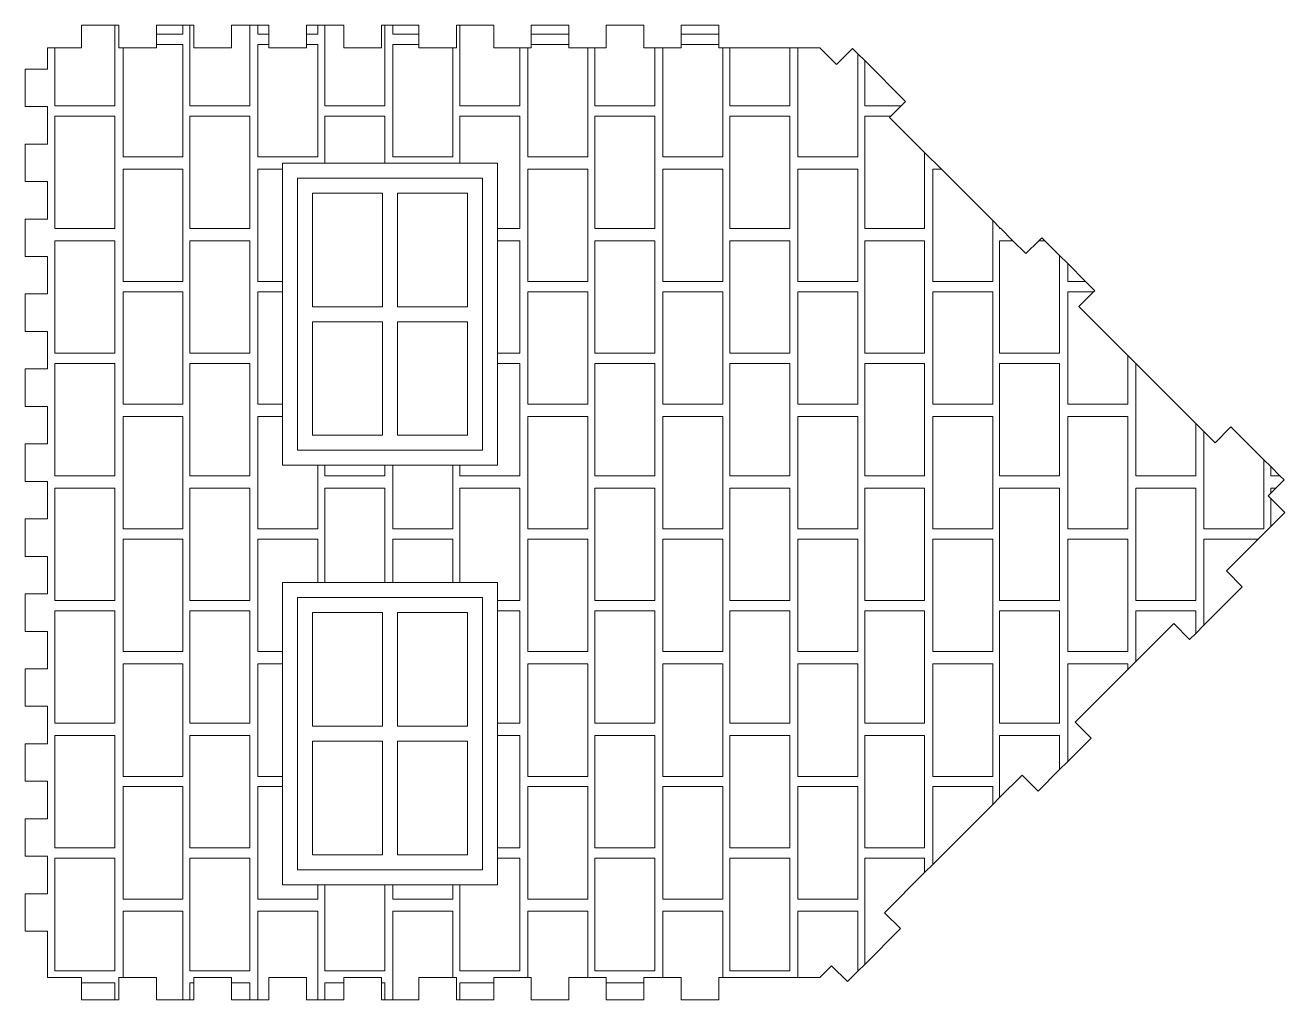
# Model space of a CAD drawing. Header units: millimetres. Extents: x -374 to 566, y -12 to 364.
# Drawn here: x -354.2 to -186.2, y 232.8 to 362.8 of the extents above; entities that cross this region are included whole.
import ezdxf

# ---------------------------------------------------------------- set-up
doc = ezdxf.new("R2010")
doc.units = ezdxf.units.MM

msp = doc.modelspace()

# ---------------------------------------------------------------- linework, layer by layer
at = {"color": 7, "linetype": 'Continuous', "lineweight": 15}
for p, q in [((-346.69, 359.82), (-346.69, 362.82)), ((-342.23, 362.82), (-346.69, 362.82)), ((-342.23, 352.08), (-342.23, 362.82)), ((-342.23, 362.82), (-341.69, 362.82)), ((-341.69, 359.82), (-341.69, 362.82)), ((-333.15, 362.82), (-336.69, 362.82)), ((-336.69, 361.63), (-336.69, 362.82)), ((-336.69, 361.63), (-333.15, 361.63)), ((-336.69, 361.63), (-336.69, 360.27)), ((-333.15, 361.63), (-333.15, 362.82)), ((-333.15, 362.82), (-332.23, 362.82)), ((-331.69, 362.82), (-332.23, 362.82)), ((-332.23, 362.82), (-332.23, 352.08)), ((-331.69, 362.82), (-331.69, 359.82)), ((-326.69, 359.82), (-326.69, 362.82)), ((-324.23, 362.82), (-326.69, 362.82)), ((-324.23, 352.08), (-324.23, 362.82)), ((-324.23, 362.82), (-323.15, 362.82)), ((-321.69, 362.82), (-323.15, 362.82)), ((-323.15, 362.82), (-323.15, 361.63)), ((-323.15, 361.63), (-321.69, 361.63)), ((-321.69, 362.82), (-321.69, 361.63)), ((-321.69, 360.27), (-321.69, 361.63)), ((-315.15, 362.82), (-316.69, 362.82)), ((-316.69, 361.63), (-316.69, 362.82)), ((-316.69, 361.63), (-315.15, 361.63)), ((-316.69, 361.63), (-316.69, 360.27)), ((-315.15, 361.63), (-315.15, 362.82)), ((-315.15, 362.82), (-314.23, 362.82)), ((-311.69, 362.82), (-314.23, 362.82)), ((-314.23, 362.82), (-314.23, 352.08)), ((-311.69, 362.82), (-311.69, 359.82)), ((-306.69, 359.82), (-306.69, 362.82)), ((-306.23, 362.82), (-306.69, 362.82)), ((-306.23, 352.08), (-306.23, 362.82)), ((-306.23, 362.82), (-305.15, 362.82)), ((-301.69, 362.82), (-305.15, 362.82)), ((-305.15, 362.82), (-305.15, 361.63)), ((-305.15, 361.63), (-301.69, 361.63)), ((-301.69, 362.82), (-301.69, 361.63)), ((-301.69, 360.27), (-301.69, 361.63)), ((-296.69, 362.82), (-296.69, 359.82)), ((-296.69, 362.82), (-296.23, 362.82)), ((-296.23, 362.82), (-296.23, 352.08)), ((-291.69, 362.82), (-296.23, 362.82)), ((-291.69, 362.82), (-291.69, 359.82)), ((-281.69, 362.82), (-286.69, 362.82)), ((-286.69, 361.63), (-286.69, 362.82)), ((-286.69, 361.63), (-281.69, 361.63)), ((-286.69, 361.63), (-286.69, 360.27)), ((-281.69, 362.82), (-281.69, 361.63)), ((-281.69, 360.27), (-281.69, 361.63)), ((-276.69, 359.82), (-276.69, 362.82)), ((-271.69, 362.82), (-276.69, 362.82)), ((-271.69, 362.82), (-271.69, 359.82)), ((-261.69, 362.82), (-266.69, 362.82)), ((-266.69, 361.63), (-266.69, 362.82)), ((-266.69, 361.63), (-261.69, 361.63)), ((-266.69, 361.63), (-266.69, 360.27)), ((-261.69, 362.82), (-261.69, 361.63)), ((-261.69, 360.27), (-261.69, 361.63)), ((-351.2, 356.97), (-351.2, 359.82)), ((-350.23, 359.82), (-351.2, 359.82)), ((-350.23, 359.82), (-350.23, 352.08)), ((-350.23, 359.82), (-346.69, 359.82)), ((-341.15, 359.82), (-341.69, 359.82)), ((-341.15, 359.82), (-341.15, 345.27)), ((-341.15, 359.82), (-336.69, 359.82)), ((-336.69, 359.82), (-336.69, 360.27)), ((-333.15, 360.27), (-336.69, 360.27)), ((-333.15, 345.27), (-333.15, 360.27)), ((-331.69, 359.82), (-326.69, 359.82)), ((-323.15, 360.27), (-323.15, 345.27)), ((-321.69, 360.27), (-323.15, 360.27)), ((-321.69, 360.27), (-321.69, 359.82)), ((-321.69, 359.82), (-316.69, 359.82)), ((-316.69, 359.82), (-316.69, 360.27)), ((-315.15, 360.27), (-316.69, 360.27)), ((-315.15, 345.27), (-315.15, 360.27)), ((-311.69, 359.82), (-306.69, 359.82)), ((-301.69, 360.27), (-305.15, 360.27)), ((-305.15, 360.27), (-305.15, 345.27)), ((-301.69, 360.27), (-301.69, 359.82)), ((-301.69, 359.82), (-297.15, 359.82)), ((-297.15, 345.27), (-297.15, 359.82)), ((-296.69, 359.82), (-297.15, 359.82)), ((-291.69, 359.82), (-288.23, 359.82)), ((-288.23, 352.08), (-288.23, 359.82)), ((-287.15, 359.82), (-288.23, 359.82)), ((-287.15, 359.82), (-287.15, 345.27)), ((-287.15, 359.82), (-286.69, 359.82)), ((-286.69, 359.82), (-286.69, 360.27)), ((-281.69, 360.27), (-286.69, 360.27)), ((-281.69, 360.27), (-281.69, 359.82)), ((-281.69, 359.82), (-279.15, 359.82)), ((-279.15, 345.27), (-279.15, 359.82)), ((-278.23, 359.82), (-279.15, 359.82)), ((-278.23, 359.82), (-278.23, 352.08)), ((-278.23, 359.82), (-276.69, 359.82)), ((-271.69, 359.82), (-270.23, 359.82)), ((-270.23, 352.08), (-270.23, 359.82)), ((-269.15, 359.82), (-270.23, 359.82)), ((-269.15, 359.82), (-269.15, 345.27)), ((-269.15, 359.82), (-266.69, 359.82)), ((-266.69, 359.82), (-266.69, 360.27)), ((-261.69, 360.27), (-266.69, 360.27)), ((-261.69, 360.27), (-261.69, 359.82)), ((-261.69, 359.82), (-261.15, 359.82)), ((-261.15, 345.27), (-261.15, 359.82)), ((-260.23, 359.82), (-261.15, 359.82)), ((-260.23, 359.82), (-260.23, 352.08)), ((-260.23, 359.82), (-252.23, 359.82)), ((-252.23, 352.08), (-252.23, 359.82)), ((-251.15, 359.82), (-252.23, 359.82)), ((-251.15, 359.82), (-248.2, 359.82)), ((-251.15, 359.82), (-251.15, 345.27)), ((-245.97, 357.6), (-248.2, 359.82)), ((-245.97, 357.6), (-243.85, 359.72)), ((-243.85, 359.72), (-243.15, 359.02)), ((-243.15, 345.27), (-243.15, 359.02)), ((-243.15, 359.02), (-242.23, 358.1)), ((-242.23, 358.1), (-242.23, 352.08)), ((-242.23, 358.1), (-236.78, 352.65)), ((-354.2, 356.97), (-354.2, 351.97)), ((-354.2, 356.97), (-351.2, 356.97)), ((-351.2, 351.97), (-354.2, 351.97)), ((-351.2, 346.97), (-351.2, 351.97)), ((-350.23, 352.08), (-342.23, 352.08)), ((-332.23, 352.08), (-324.23, 352.08)), ((-314.23, 352.08), (-306.23, 352.08)), ((-296.23, 352.08), (-288.23, 352.08)), ((-278.23, 352.08), (-270.23, 352.08)), ((-260.23, 352.08), (-252.23, 352.08)), ((-242.23, 352.08), (-237.35, 352.08)), ((-237.35, 352.08), (-238.72, 350.71)), ((-237.35, 352.08), (-236.78, 352.65)), ((-342.23, 350.71), (-350.23, 350.71)), ((-350.23, 350.71), (-350.23, 335.71)), ((-342.23, 335.71), (-342.23, 350.71)), ((-332.23, 350.71), (-332.23, 335.71)), ((-324.23, 350.71), (-332.23, 350.71)), ((-324.23, 335.71), (-324.23, 350.71)), ((-314.23, 344.43), (-314.23, 350.71)), ((-314.23, 350.71), (-306.23, 350.71)), ((-306.23, 344.43), (-306.23, 350.71)), ((-296.23, 344.43), (-296.23, 350.71)), ((-296.23, 350.71), (-288.23, 350.71)), ((-288.23, 335.71), (-288.23, 350.71)), ((-278.23, 350.71), (-278.23, 335.71)), ((-270.23, 350.71), (-278.23, 350.71)), ((-270.23, 335.71), (-270.23, 350.71)), ((-260.23, 350.71), (-260.23, 335.71)), ((-252.23, 350.71), (-260.23, 350.71)), ((-252.23, 335.71), (-252.23, 350.71)), ((-238.72, 350.71), (-242.23, 350.71)), ((-242.23, 350.71), (-242.23, 335.71)), ((-238.9, 350.53), (-238.72, 350.71)), ((-234.23, 345.86), (-238.9, 350.53)), ((-354.2, 346.97), (-354.2, 341.97)), ((-354.2, 346.97), (-351.2, 346.97)), ((-341.15, 345.27), (-333.15, 345.27)), ((-323.15, 345.27), (-315.15, 345.27)), ((-314.23, 344.43), (-319.87, 344.43)), ((-319.87, 344.43), (-319.87, 343.63)), ((-306.23, 344.43), (-314.23, 344.43)), ((-296.23, 344.43), (-306.23, 344.43)), ((-305.15, 345.27), (-297.15, 345.27)), ((-291.2, 344.43), (-296.23, 344.43)), ((-291.2, 335.71), (-291.2, 344.43)), ((-287.15, 345.27), (-279.15, 345.27)), ((-269.15, 345.27), (-261.15, 345.27)), ((-251.15, 345.27), (-243.15, 345.27)), ((-234.23, 335.71), (-234.23, 345.86)), ((-234.23, 345.86), (-232, 343.63)), ((-341.15, 343.63), (-341.15, 328.63)), ((-333.15, 343.63), (-341.15, 343.63)), ((-333.15, 328.63), (-333.15, 343.63)), ((-323.15, 343.63), (-319.87, 343.63)), ((-323.15, 328.63), (-323.15, 343.63)), ((-319.87, 343.63), (-319.87, 328.63)), ((-287.15, 343.63), (-287.15, 328.63)), ((-279.15, 343.63), (-287.15, 343.63)), ((-279.15, 328.63), (-279.15, 343.63)), ((-261.15, 343.63), (-269.15, 343.63)), ((-269.15, 343.63), (-269.15, 328.63)), ((-261.15, 328.63), (-261.15, 343.63)), ((-243.15, 343.63), (-251.15, 343.63)), ((-251.15, 343.63), (-251.15, 328.63)), ((-243.15, 328.63), (-243.15, 343.63)), ((-233.15, 343.63), (-233.15, 328.63)), ((-232, 343.63), (-233.15, 343.63)), ((-225.15, 336.78), (-232, 343.63)), ((-351.2, 341.97), (-354.2, 341.97)), ((-351.2, 336.97), (-351.2, 341.97)), ((-293.2, 342.43), (-317.87, 342.43)), ((-317.87, 342.43), (-317.87, 306.12)), ((-293.2, 306.12), (-293.2, 342.43)), ((-306.54, 340.43), (-315.87, 340.43)), ((-315.87, 325.27), (-315.87, 340.43)), ((-306.54, 325.27), (-306.54, 340.43)), ((-295.2, 340.43), (-304.54, 340.43)), ((-304.54, 340.43), (-304.54, 325.27)), ((-295.2, 325.27), (-295.2, 340.43)), ((-354.2, 336.97), (-354.2, 331.97)), ((-354.2, 336.97), (-351.2, 336.97)), ((-225.15, 328.63), (-225.15, 336.78)), ((-225.15, 336.78), (-224.23, 335.86)), ((-350.23, 335.71), (-342.23, 335.71)), ((-332.23, 335.71), (-324.23, 335.71)), ((-291.2, 335.71), (-288.23, 335.71)), ((-291.2, 334.08), (-291.2, 335.71)), ((-278.23, 335.71), (-270.23, 335.71)), ((-260.23, 335.71), (-252.23, 335.71)), ((-242.23, 335.71), (-234.23, 335.71)), ((-224.23, 335.86), (-224.23, 335.71)), ((-224.08, 335.71), (-224.23, 335.86)), ((-224.23, 335.71), (-224.08, 335.71)), ((-224.08, 335.71), (-222.45, 334.08)), ((-219.02, 334.08), (-218.61, 334.48)), ((-218.61, 334.48), (-218.21, 334.08)), ((-350.23, 334.08), (-350.23, 319.08)), ((-342.23, 334.08), (-350.23, 334.08)), ((-342.23, 319.08), (-342.23, 334.08)), ((-324.23, 334.08), (-332.23, 334.08)), ((-332.23, 334.08), (-332.23, 319.08)), ((-324.23, 319.08), (-324.23, 334.08)), ((-291.2, 334.08), (-288.23, 334.08)), ((-291.2, 319.08), (-291.2, 334.08)), ((-288.23, 319.08), (-288.23, 334.08)), ((-270.23, 334.08), (-278.23, 334.08)), ((-278.23, 334.08), (-278.23, 319.08)), ((-270.23, 319.08), (-270.23, 334.08)), ((-252.23, 334.08), (-260.23, 334.08)), ((-260.23, 334.08), (-260.23, 319.08)), ((-252.23, 319.08), (-252.23, 334.08)), ((-234.23, 334.08), (-242.23, 334.08)), ((-242.23, 334.08), (-242.23, 319.08)), ((-234.23, 319.08), (-234.23, 334.08)), ((-224.23, 334.08), (-224.23, 319.08)), ((-222.45, 334.08), (-224.23, 334.08)), ((-220.73, 332.36), (-222.45, 334.08)), ((-220.73, 332.36), (-219.02, 334.08)), ((-218.21, 334.08), (-219.02, 334.08)), ((-218.21, 334.08), (-216.23, 332.1)), ((-351.2, 331.97), (-354.2, 331.97)), ((-351.2, 326.97), (-351.2, 331.97)), ((-216.23, 319.08), (-216.23, 332.1)), ((-216.23, 332.1), (-215.15, 331.02)), ((-215.15, 331.02), (-215.15, 328.63)), ((-215.15, 331.02), (-212.76, 328.63)), ((-341.15, 328.63), (-333.15, 328.63)), ((-323.15, 328.63), (-319.87, 328.63)), ((-319.87, 328.63), (-319.87, 327.27)), ((-287.15, 328.63), (-279.15, 328.63)), ((-269.15, 328.63), (-261.15, 328.63)), ((-251.15, 328.63), (-243.15, 328.63)), ((-233.15, 328.63), (-225.15, 328.63)), ((-215.15, 328.63), (-212.76, 328.63)), ((-212.76, 328.63), (-211.54, 327.41)), ((-354.2, 326.97), (-354.2, 321.97)), ((-354.2, 326.97), (-351.2, 326.97)), ((-333.15, 327.27), (-341.15, 327.27)), ((-341.15, 327.27), (-341.15, 312.27)), ((-333.15, 312.27), (-333.15, 327.27)), ((-323.15, 312.27), (-323.15, 327.27)), ((-323.15, 327.27), (-319.87, 327.27)), ((-319.87, 327.27), (-319.87, 312.27)), ((-287.15, 327.27), (-287.15, 312.27)), ((-279.15, 327.27), (-287.15, 327.27)), ((-279.15, 312.27), (-279.15, 327.27)), ((-269.15, 327.27), (-269.15, 312.27)), ((-261.15, 327.27), (-269.15, 327.27)), ((-261.15, 312.27), (-261.15, 327.27)), ((-251.15, 327.27), (-251.15, 312.27)), ((-243.15, 327.27), (-251.15, 327.27)), ((-243.15, 312.27), (-243.15, 327.27)), ((-225.15, 327.27), (-233.15, 327.27)), ((-233.15, 327.27), (-233.15, 312.27)), ((-225.15, 312.27), (-225.15, 327.27)), ((-211.69, 327.27), (-215.15, 327.27)), ((-215.15, 327.27), (-215.15, 312.27)), ((-213.66, 325.29), (-211.69, 327.27)), ((-211.54, 327.41), (-211.69, 327.27)), ((-306.54, 325.27), (-315.87, 325.27)), ((-304.54, 325.27), (-295.2, 325.27)), ((-207.15, 318.78), (-213.66, 325.29)), ((-315.87, 323.27), (-315.87, 308.12)), ((-306.54, 323.27), (-315.87, 323.27)), ((-306.54, 308.12), (-306.54, 323.27)), ((-295.2, 323.27), (-304.54, 323.27)), ((-304.54, 323.27), (-304.54, 308.12)), ((-295.2, 308.12), (-295.2, 323.27)), ((-351.2, 321.97), (-354.2, 321.97)), ((-351.2, 316.97), (-351.2, 321.97)), ((-350.23, 319.08), (-342.23, 319.08)), ((-342.23, 317.71), (-350.23, 317.71)), ((-350.23, 317.71), (-350.23, 302.71)), ((-342.23, 302.71), (-342.23, 317.71)), ((-332.23, 319.08), (-324.23, 319.08)), ((-332.23, 317.71), (-332.23, 302.71)), ((-324.23, 317.71), (-332.23, 317.71)), ((-324.23, 302.71), (-324.23, 317.71)), ((-291.2, 319.08), (-288.23, 319.08)), ((-291.2, 317.71), (-291.2, 319.08)), ((-291.2, 317.71), (-288.23, 317.71)), ((-291.2, 304.12), (-291.2, 317.71)), ((-288.23, 302.71), (-288.23, 317.71)), ((-278.23, 319.08), (-270.23, 319.08)), ((-278.23, 317.71), (-278.23, 302.71)), ((-270.23, 317.71), (-278.23, 317.71)), ((-270.23, 302.71), (-270.23, 317.71)), ((-260.23, 319.08), (-252.23, 319.08)), ((-252.23, 317.71), (-260.23, 317.71)), ((-260.23, 317.71), (-260.23, 302.71)), ((-252.23, 302.71), (-252.23, 317.71)), ((-242.23, 319.08), (-234.23, 319.08)), ((-242.23, 317.71), (-242.23, 302.71)), ((-234.23, 317.71), (-242.23, 317.71)), ((-234.23, 302.71), (-234.23, 317.71)), ((-224.23, 319.08), (-216.23, 319.08)), ((-216.23, 317.71), (-224.23, 317.71)), ((-224.23, 317.71), (-224.23, 302.71)), ((-216.23, 302.71), (-216.23, 317.71)), ((-207.15, 312.27), (-207.15, 318.78)), ((-207.15, 318.78), (-206.08, 317.7)), ((-206.08, 317.7), (-206.08, 302.71)), ((-198.08, 309.7), (-206.08, 317.7)), ((-354.2, 316.97), (-354.2, 311.97)), ((-354.2, 316.97), (-351.2, 316.97)), ((-351.2, 311.97), (-354.2, 311.97)), ((-351.2, 306.97), (-351.2, 311.97)), ((-341.15, 312.27), (-333.15, 312.27)), ((-323.15, 312.27), (-319.87, 312.27)), ((-319.87, 312.27), (-319.87, 310.63)), ((-287.15, 312.27), (-279.15, 312.27)), ((-269.15, 312.27), (-261.15, 312.27)), ((-251.15, 312.27), (-243.15, 312.27)), ((-233.15, 312.27), (-225.15, 312.27)), ((-215.15, 312.27), (-207.15, 312.27)), ((-333.15, 310.63), (-341.15, 310.63)), ((-341.15, 310.63), (-341.15, 295.63)), ((-333.15, 295.63), (-333.15, 310.63)), ((-323.15, 295.63), (-323.15, 310.63)), ((-323.15, 310.63), (-319.87, 310.63)), ((-319.87, 310.63), (-319.87, 304.12)), ((-287.15, 310.63), (-287.15, 295.63)), ((-279.15, 310.63), (-287.15, 310.63)), ((-279.15, 295.63), (-279.15, 310.63)), ((-261.15, 310.63), (-269.15, 310.63)), ((-269.15, 310.63), (-269.15, 295.63)), ((-261.15, 295.63), (-261.15, 310.63)), ((-243.15, 310.63), (-251.15, 310.63)), ((-251.15, 310.63), (-251.15, 295.63)), ((-243.15, 295.63), (-243.15, 310.63)), ((-225.15, 310.63), (-233.15, 310.63)), ((-233.15, 310.63), (-233.15, 295.63)), ((-225.15, 295.63), (-225.15, 310.63)), ((-207.15, 310.63), (-215.15, 310.63)), ((-215.15, 310.63), (-215.15, 295.63)), ((-207.15, 295.63), (-207.15, 310.63)), ((-198.08, 302.71), (-198.08, 309.7)), ((-198.08, 309.7), (-197, 308.63)), ((-195.5, 307.13), (-193.38, 309.25)), ((-193.38, 309.25), (-189, 304.87)), ((-315.87, 308.12), (-306.54, 308.12)), ((-304.54, 308.12), (-295.2, 308.12)), ((-195.5, 307.13), (-197, 308.63)), ((-197, 308.63), (-197, 295.63)), ((-354.2, 306.97), (-354.2, 301.97)), ((-354.2, 306.97), (-351.2, 306.97)), ((-317.87, 306.12), (-293.2, 306.12)), ((-319.87, 304.12), (-315.15, 304.12)), ((-315.15, 295.63), (-315.15, 304.12)), ((-315.15, 304.12), (-314.23, 304.12)), ((-314.23, 304.12), (-306.23, 304.12)), ((-314.23, 302.71), (-314.23, 304.12)), ((-306.23, 302.71), (-306.23, 304.12)), ((-306.23, 304.12), (-305.15, 304.12)), ((-305.15, 304.12), (-297.15, 304.12)), ((-305.15, 295.63), (-305.15, 304.12)), ((-297.15, 295.63), (-297.15, 304.12)), ((-297.15, 304.12), (-296.23, 304.12)), ((-296.23, 304.12), (-291.2, 304.12)), ((-296.23, 302.71), (-296.23, 304.12)), ((-189, 295.63), (-189, 304.87)), ((-189, 304.87), (-188.08, 303.95)), ((-350.23, 302.71), (-342.23, 302.71)), ((-332.23, 302.71), (-324.23, 302.71)), ((-314.23, 302.71), (-306.23, 302.71)), ((-296.23, 302.71), (-288.23, 302.71)), ((-278.23, 302.71), (-270.23, 302.71)), ((-260.23, 302.71), (-252.23, 302.71)), ((-242.23, 302.71), (-234.23, 302.71)), ((-224.23, 302.71), (-216.23, 302.71)), ((-206.08, 302.71), (-198.08, 302.71)), ((-188.08, 303.95), (-188.08, 302.71)), ((-188.08, 303.95), (-186.84, 302.71)), ((-188.08, 302.71), (-186.84, 302.71)), ((-186.84, 302.71), (-186.3, 302.18)), ((-351.2, 301.97), (-354.2, 301.97)), ((-351.2, 296.97), (-351.2, 301.97)), ((-350.23, 301.08), (-350.23, 286.08)), ((-342.23, 301.08), (-350.23, 301.08)), ((-342.23, 286.08), (-342.23, 301.08)), ((-324.23, 301.08), (-332.23, 301.08)), ((-332.23, 301.08), (-332.23, 286.08)), ((-324.23, 286.08), (-324.23, 301.08)), ((-314.23, 301.08), (-306.23, 301.08)), ((-314.23, 288.49), (-314.23, 301.08)), ((-306.23, 288.49), (-306.23, 301.08)), ((-296.23, 288.49), (-296.23, 301.08)), ((-296.23, 301.08), (-288.23, 301.08)), ((-288.23, 286.08), (-288.23, 301.08)), ((-270.23, 301.08), (-278.23, 301.08)), ((-278.23, 301.08), (-278.23, 286.08)), ((-270.23, 286.08), (-270.23, 301.08)), ((-252.23, 301.08), (-260.23, 301.08)), ((-260.23, 301.08), (-260.23, 286.08)), ((-252.23, 286.08), (-252.23, 301.08)), ((-234.23, 301.08), (-242.23, 301.08)), ((-242.23, 301.08), (-242.23, 286.08)), ((-234.23, 286.08), (-234.23, 301.08)), ((-216.23, 301.08), (-224.23, 301.08)), ((-224.23, 301.08), (-224.23, 286.08)), ((-216.23, 286.08), (-216.23, 301.08)), ((-206.08, 301.08), (-206.08, 286.08)), ((-198.08, 301.08), (-206.08, 301.08)), ((-198.08, 286.08), (-198.08, 301.08)), ((-187.4, 301.08), (-188.08, 301.08)), ((-188.08, 301.08), (-188.08, 300.41)), ((-188.08, 300.41), (-187.4, 301.08)), ((-186.3, 302.18), (-187.4, 301.08)), ((-188.08, 300.41), (-188.43, 300.05)), ((-188.43, 300.05), (-188.08, 299.7)), ((-188.08, 299.7), (-188.08, 295.94)), ((-186.2, 297.82), (-188.08, 299.7)), ((-188.08, 295.94), (-186.2, 297.82)), ((-354.2, 296.97), (-354.2, 291.97)), ((-354.2, 296.97), (-351.2, 296.97)), ((-188.08, 295.94), (-189.75, 294.27)), ((-341.15, 295.63), (-333.15, 295.63)), ((-333.15, 294.27), (-341.15, 294.27)), ((-341.15, 294.27), (-341.15, 279.27)), ((-333.15, 279.27), (-333.15, 294.27)), ((-323.15, 295.63), (-315.15, 295.63)), ((-323.15, 279.27), (-323.15, 294.27)), ((-323.15, 294.27), (-315.15, 294.27)), ((-315.15, 288.49), (-315.15, 294.27)), ((-305.15, 295.63), (-297.15, 295.63)), ((-305.15, 294.27), (-297.15, 294.27)), ((-305.15, 288.49), (-305.15, 294.27)), ((-297.15, 288.49), (-297.15, 294.27)), ((-287.15, 295.63), (-279.15, 295.63)), ((-279.15, 294.27), (-287.15, 294.27)), ((-287.15, 294.27), (-287.15, 279.27)), ((-279.15, 279.27), (-279.15, 294.27)), ((-269.15, 295.63), (-261.15, 295.63)), ((-261.15, 294.27), (-269.15, 294.27)), ((-269.15, 294.27), (-269.15, 279.27)), ((-261.15, 279.27), (-261.15, 294.27)), ((-251.15, 295.63), (-243.15, 295.63)), ((-251.15, 294.27), (-251.15, 279.27)), ((-243.15, 294.27), (-251.15, 294.27)), ((-243.15, 279.27), (-243.15, 294.27)), ((-233.15, 295.63), (-225.15, 295.63)), ((-233.15, 294.27), (-233.15, 279.27)), ((-225.15, 294.27), (-233.15, 294.27)), ((-225.15, 279.27), (-225.15, 294.27)), ((-215.15, 295.63), (-207.15, 295.63)), ((-215.15, 294.27), (-215.15, 279.27)), ((-207.15, 294.27), (-215.15, 294.27)), ((-207.15, 279.27), (-207.15, 294.27)), ((-197, 295.63), (-189, 295.63)), ((-197, 294.27), (-197, 282.78)), ((-189.75, 294.27), (-197, 294.27)), ((-193.99, 290.03), (-189.75, 294.27)), ((-351.2, 291.97), (-354.2, 291.97)), ((-351.2, 286.97), (-351.2, 291.97)), ((-193.99, 290.03), (-191.87, 287.91)), ((-315.15, 288.49), (-319.87, 288.49)), ((-319.87, 288.49), (-319.87, 279.27)), ((-314.23, 288.49), (-315.15, 288.49)), ((-306.23, 288.49), (-314.23, 288.49)), ((-305.15, 288.49), (-306.23, 288.49)), ((-297.15, 288.49), (-305.15, 288.49)), ((-296.23, 288.49), (-297.15, 288.49)), ((-291.2, 288.49), (-296.23, 288.49)), ((-291.2, 286.08), (-291.2, 288.49)), ((-191.87, 287.91), (-197, 282.78)), ((-354.2, 286.97), (-354.2, 281.97)), ((-354.2, 286.97), (-351.2, 286.97)), ((-350.23, 286.08), (-342.23, 286.08)), ((-332.23, 286.08), (-324.23, 286.08)), ((-293.2, 286.49), (-317.87, 286.49)), ((-317.87, 286.49), (-317.87, 250.18)), ((-293.2, 250.18), (-293.2, 286.49)), ((-291.2, 286.08), (-288.23, 286.08)), ((-291.2, 284.71), (-291.2, 286.08)), ((-278.23, 286.08), (-270.23, 286.08)), ((-260.23, 286.08), (-252.23, 286.08)), ((-242.23, 286.08), (-234.23, 286.08)), ((-224.23, 286.08), (-216.23, 286.08)), ((-206.08, 286.08), (-198.08, 286.08)), ((-342.23, 284.71), (-350.23, 284.71)), ((-350.23, 284.71), (-350.23, 269.71)), ((-342.23, 269.71), (-342.23, 284.71)), ((-332.23, 284.71), (-332.23, 269.71)), ((-324.23, 284.71), (-332.23, 284.71)), ((-324.23, 269.71), (-324.23, 284.71)), ((-306.54, 284.49), (-315.87, 284.49)), ((-315.87, 269.34), (-315.87, 284.49)), ((-306.54, 269.34), (-306.54, 284.49)), ((-295.2, 284.49), (-304.54, 284.49)), ((-304.54, 284.49), (-304.54, 269.34)), ((-295.2, 269.34), (-295.2, 284.49)), ((-291.2, 284.71), (-288.23, 284.71)), ((-291.2, 269.71), (-291.2, 284.71)), ((-288.23, 269.71), (-288.23, 284.71)), ((-278.23, 284.71), (-278.23, 269.71)), ((-270.23, 284.71), (-278.23, 284.71)), ((-270.23, 269.71), (-270.23, 284.71)), ((-260.23, 284.71), (-260.23, 269.71)), ((-252.23, 284.71), (-260.23, 284.71)), ((-252.23, 269.71), (-252.23, 284.71)), ((-242.23, 284.71), (-242.23, 269.71)), ((-234.23, 284.71), (-242.23, 284.71)), ((-234.23, 269.71), (-234.23, 284.71)), ((-224.23, 284.71), (-224.23, 269.71)), ((-216.23, 284.71), (-224.23, 284.71)), ((-216.23, 269.71), (-216.23, 284.71)), ((-206.08, 284.71), (-206.08, 277.94)), ((-198.08, 284.71), (-206.08, 284.71)), ((-198.08, 281.7), (-198.08, 284.71)), ((-206.08, 277.94), (-201.01, 283.01)), ((-201.01, 283.01), (-198.89, 280.89)), ((-197, 282.78), (-198.08, 281.7)), ((-351.2, 281.97), (-354.2, 281.97)), ((-351.2, 276.97), (-351.2, 281.97)), ((-198.08, 281.7), (-198.89, 280.89)), ((-341.15, 279.27), (-333.15, 279.27)), ((-323.15, 279.27), (-319.87, 279.27)), ((-319.87, 279.27), (-319.87, 277.63)), ((-287.15, 279.27), (-279.15, 279.27)), ((-269.15, 279.27), (-261.15, 279.27)), ((-251.15, 279.27), (-243.15, 279.27)), ((-233.15, 279.27), (-225.15, 279.27)), ((-215.15, 279.27), (-207.15, 279.27)), ((-333.15, 277.63), (-341.15, 277.63)), ((-341.15, 277.63), (-341.15, 262.63)), ((-333.15, 262.63), (-333.15, 277.63)), ((-323.15, 262.63), (-323.15, 277.63)), ((-323.15, 277.63), (-319.87, 277.63)), ((-319.87, 277.63), (-319.87, 262.63)), ((-287.15, 277.63), (-287.15, 262.63)), ((-279.15, 277.63), (-287.15, 277.63)), ((-279.15, 262.63), (-279.15, 277.63)), ((-261.15, 277.63), (-269.15, 277.63)), ((-269.15, 277.63), (-269.15, 262.63)), ((-261.15, 262.63), (-261.15, 277.63)), ((-243.15, 277.63), (-251.15, 277.63)), ((-251.15, 277.63), (-251.15, 262.63)), ((-243.15, 262.63), (-243.15, 277.63)), ((-225.15, 277.63), (-233.15, 277.63)), ((-233.15, 277.63), (-233.15, 262.63)), ((-225.15, 262.63), (-225.15, 277.63)), ((-215.15, 277.63), (-215.15, 264.63)), ((-207.15, 277.63), (-215.15, 277.63)), ((-206.08, 277.94), (-207.15, 276.87)), ((-207.15, 276.87), (-207.15, 277.63)), ((-354.2, 276.97), (-354.2, 271.97)), ((-354.2, 276.97), (-351.2, 276.97)), ((-214.16, 269.86), (-207.15, 276.87)), ((-351.2, 271.97), (-354.2, 271.97)), ((-351.2, 266.97), (-351.2, 271.97)), ((-350.23, 269.71), (-342.23, 269.71)), ((-332.23, 269.71), (-324.23, 269.71)), ((-306.54, 269.34), (-315.87, 269.34)), ((-304.54, 269.34), (-295.2, 269.34)), ((-291.2, 269.71), (-288.23, 269.71)), ((-291.2, 268.08), (-291.2, 269.71)), ((-278.23, 269.71), (-270.23, 269.71)), ((-260.23, 269.71), (-252.23, 269.71)), ((-242.23, 269.71), (-234.23, 269.71)), ((-224.23, 269.71), (-216.23, 269.71)), ((-214.16, 269.86), (-212.04, 267.74)), ((-342.23, 268.08), (-350.23, 268.08)), ((-350.23, 268.08), (-350.23, 253.08)), ((-342.23, 253.08), (-342.23, 268.08)), ((-324.23, 268.08), (-332.23, 268.08)), ((-332.23, 268.08), (-332.23, 253.08)), ((-324.23, 253.08), (-324.23, 268.08)), ((-306.54, 267.34), (-315.87, 267.34)), ((-315.87, 267.34), (-315.87, 252.18)), ((-306.54, 252.18), (-306.54, 267.34)), ((-295.2, 267.34), (-304.54, 267.34)), ((-304.54, 267.34), (-304.54, 252.18)), ((-295.2, 252.18), (-295.2, 267.34)), ((-291.2, 268.08), (-288.23, 268.08)), ((-291.2, 253.08), (-291.2, 268.08)), ((-288.23, 253.08), (-288.23, 268.08)), ((-270.23, 268.08), (-278.23, 268.08)), ((-278.23, 268.08), (-278.23, 253.08)), ((-270.23, 253.08), (-270.23, 268.08)), ((-252.23, 268.08), (-260.23, 268.08)), ((-260.23, 268.08), (-260.23, 253.08)), ((-252.23, 253.08), (-252.23, 268.08)), ((-234.23, 268.08), (-242.23, 268.08)), ((-242.23, 268.08), (-242.23, 253.08)), ((-234.23, 253.08), (-234.23, 268.08)), ((-224.23, 268.08), (-224.23, 259.79)), ((-216.23, 268.08), (-224.23, 268.08)), ((-216.23, 263.55), (-216.23, 268.08)), ((-212.04, 267.74), (-215.15, 264.63)), ((-354.2, 266.97), (-354.2, 261.97)), ((-354.2, 266.97), (-351.2, 266.97)), ((-215.15, 264.63), (-216.23, 263.55)), ((-341.15, 262.63), (-333.15, 262.63)), ((-323.15, 262.63), (-319.87, 262.63)), ((-319.87, 262.63), (-319.87, 261.27)), ((-287.15, 262.63), (-279.15, 262.63)), ((-269.15, 262.63), (-261.15, 262.63)), ((-251.15, 262.63), (-243.15, 262.63)), ((-233.15, 262.63), (-225.15, 262.63)), ((-224.23, 259.79), (-221.23, 262.79)), ((-221.23, 262.79), (-219.11, 260.67)), ((-216.23, 263.55), (-219.11, 260.67)), ((-351.2, 261.97), (-354.2, 261.97)), ((-351.2, 256.97), (-351.2, 261.97)), ((-333.15, 261.27), (-341.15, 261.27)), ((-341.15, 261.27), (-341.15, 246.27)), ((-333.15, 246.27), (-333.15, 261.27)), ((-323.15, 246.27), (-323.15, 261.27)), ((-323.15, 261.27), (-319.87, 261.27)), ((-319.87, 261.27), (-319.87, 248.18)), ((-287.15, 261.27), (-287.15, 246.27)), ((-279.15, 261.27), (-287.15, 261.27)), ((-279.15, 246.27), (-279.15, 261.27)), ((-269.15, 261.27), (-269.15, 246.27)), ((-261.15, 261.27), (-269.15, 261.27)), ((-261.15, 246.27), (-261.15, 261.27)), ((-251.15, 261.27), (-251.15, 246.27)), ((-243.15, 261.27), (-251.15, 261.27)), ((-243.15, 246.27), (-243.15, 261.27)), ((-225.15, 261.27), (-233.15, 261.27)), ((-233.15, 261.27), (-233.15, 250.87)), ((-225.15, 258.87), (-225.15, 261.27)), ((-233.15, 250.87), (-225.15, 258.87)), ((-224.23, 259.79), (-225.15, 258.87)), ((-354.2, 256.97), (-354.2, 251.97)), ((-354.2, 256.97), (-351.2, 256.97)), ((-350.23, 253.08), (-342.23, 253.08)), ((-332.23, 253.08), (-324.23, 253.08)), ((-315.87, 252.18), (-306.54, 252.18)), ((-304.54, 252.18), (-295.2, 252.18)), ((-291.2, 253.08), (-288.23, 253.08)), ((-291.2, 251.71), (-291.2, 253.08)), ((-278.23, 253.08), (-270.23, 253.08)), ((-260.23, 253.08), (-252.23, 253.08)), ((-242.23, 253.08), (-234.23, 253.08)), ((-351.2, 251.97), (-354.2, 251.97)), ((-351.2, 246.97), (-351.2, 251.97)), ((-342.23, 251.71), (-350.23, 251.71)), ((-350.23, 251.71), (-350.23, 236.71)), ((-342.23, 236.71), (-342.23, 251.71)), ((-324.23, 251.71), (-332.23, 251.71)), ((-332.23, 251.71), (-332.23, 236.71)), ((-324.23, 236.71), (-324.23, 251.71)), ((-291.2, 251.71), (-288.23, 251.71)), ((-291.2, 248.18), (-291.2, 251.71)), ((-288.23, 236.71), (-288.23, 251.71)), ((-278.23, 251.71), (-278.23, 236.71)), ((-270.23, 251.71), (-278.23, 251.71)), ((-270.23, 236.71), (-270.23, 251.71)), ((-252.23, 251.71), (-260.23, 251.71)), ((-260.23, 251.71), (-260.23, 236.71)), ((-252.23, 236.71), (-252.23, 251.71)), ((-242.23, 251.71), (-242.23, 237.55)), ((-234.23, 251.71), (-242.23, 251.71)), ((-234.23, 249.79), (-234.23, 251.71)), ((-233.15, 250.87), (-234.23, 249.79)), ((-317.87, 250.18), (-293.2, 250.18)), ((-239.58, 244.44), (-234.23, 249.79)), ((-354.2, 246.97), (-354.2, 241.97)), ((-354.2, 246.97), (-351.2, 246.97)), ((-319.87, 248.18), (-315.15, 248.18)), ((-315.15, 246.27), (-315.15, 248.18)), ((-315.15, 248.18), (-314.23, 248.18)), ((-314.23, 248.18), (-306.23, 248.18)), ((-314.23, 236.71), (-314.23, 248.18)), ((-306.23, 236.71), (-306.23, 248.18)), ((-306.23, 248.18), (-305.15, 248.18)), ((-305.15, 246.27), (-305.15, 248.18)), ((-305.15, 248.18), (-297.15, 248.18)), ((-297.15, 246.27), (-297.15, 248.18)), ((-297.15, 248.18), (-296.23, 248.18)), ((-296.23, 248.18), (-291.2, 248.18)), ((-296.23, 236.71), (-296.23, 248.18)), ((-341.15, 246.27), (-333.15, 246.27)), ((-323.15, 246.27), (-315.15, 246.27)), ((-305.15, 246.27), (-297.15, 246.27)), ((-287.15, 246.27), (-279.15, 246.27)), ((-269.15, 246.27), (-261.15, 246.27)), ((-251.15, 246.27), (-243.15, 246.27)), ((-341.15, 244.63), (-341.15, 235.82)), ((-333.15, 244.63), (-341.15, 244.63)), ((-333.15, 232.82), (-333.15, 244.63)), ((-323.15, 244.63), (-323.15, 232.82)), ((-315.15, 244.63), (-323.15, 244.63)), ((-315.15, 232.82), (-315.15, 244.63)), ((-305.15, 244.63), (-305.15, 232.82)), ((-297.15, 244.63), (-305.15, 244.63)), ((-297.15, 235.82), (-297.15, 244.63)), ((-287.15, 244.63), (-287.15, 235.82)), ((-279.15, 244.63), (-287.15, 244.63)), ((-279.15, 235.82), (-279.15, 244.63)), ((-269.15, 244.63), (-269.15, 235.82)), ((-261.15, 244.63), (-269.15, 244.63)), ((-261.15, 235.82), (-261.15, 244.63)), ((-251.15, 244.63), (-251.15, 235.82)), ((-243.15, 244.63), (-251.15, 244.63)), ((-243.15, 236.63), (-243.15, 244.63)), ((-239.58, 244.44), (-237.46, 242.32)), ((-351.2, 241.97), (-354.2, 241.97)), ((-351.2, 235.82), (-351.2, 241.97)), ((-237.46, 242.32), (-242.23, 237.55)), ((-248.2, 235.82), (-246.65, 237.37)), ((-246.65, 237.37), (-244.53, 235.25)), ((-242.23, 237.55), (-243.15, 236.63)), ((-351.2, 235.82), (-346.69, 235.82)), ((-350.23, 236.71), (-342.23, 236.71)), ((-346.69, 235.82), (-346.69, 235.08)), ((-341.69, 232.82), (-341.69, 235.82)), ((-341.69, 235.82), (-341.15, 235.82)), ((-336.69, 235.82), (-341.15, 235.82)), ((-336.69, 232.82), (-336.69, 235.82)), ((-332.23, 236.71), (-324.23, 236.71)), ((-331.69, 235.82), (-326.69, 235.82)), ((-331.69, 235.08), (-331.69, 235.82)), ((-326.69, 235.82), (-326.69, 235.08)), ((-316.69, 235.82), (-321.69, 235.82)), ((-321.69, 235.82), (-321.69, 232.82)), ((-316.69, 232.82), (-316.69, 235.82)), ((-314.23, 236.71), (-306.23, 236.71)), ((-311.69, 235.82), (-306.69, 235.82)), ((-311.69, 235.08), (-311.69, 235.82)), ((-306.69, 235.82), (-306.69, 235.08)), ((-301.69, 235.82), (-301.69, 232.82)), ((-297.15, 235.82), (-301.69, 235.82)), ((-297.15, 235.82), (-296.69, 235.82)), ((-296.69, 235.82), (-296.69, 232.82)), ((-296.23, 236.71), (-288.23, 236.71)), ((-291.69, 235.82), (-287.15, 235.82)), ((-291.69, 235.08), (-291.69, 235.82)), ((-286.69, 235.82), (-287.15, 235.82)), ((-286.69, 232.82), (-286.69, 235.82)), ((-279.15, 235.82), (-281.69, 235.82)), ((-281.69, 235.82), (-281.69, 232.82)), ((-279.15, 235.82), (-276.69, 235.82)), ((-278.23, 236.71), (-270.23, 236.71)), ((-276.69, 235.82), (-276.69, 235.08)), ((-271.69, 235.82), (-269.15, 235.82)), ((-271.69, 235.08), (-271.69, 235.82)), ((-266.69, 235.82), (-269.15, 235.82)), ((-266.69, 232.82), (-266.69, 235.82)), ((-261.15, 235.82), (-261.69, 235.82)), ((-261.69, 235.82), (-261.69, 232.82)), ((-261.15, 235.82), (-251.15, 235.82)), ((-260.23, 236.71), (-252.23, 236.71)), ((-248.2, 235.82), (-251.15, 235.82)), ((-243.15, 236.63), (-244.53, 235.25)), ((-346.69, 232.82), (-346.69, 235.08)), ((-342.23, 235.08), (-346.69, 235.08)), ((-342.23, 232.82), (-342.23, 235.08)), ((-332.23, 235.08), (-332.23, 232.82)), ((-331.69, 235.08), (-332.23, 235.08)), ((-331.69, 235.08), (-331.69, 232.82)), ((-326.69, 232.82), (-326.69, 235.08)), ((-324.23, 235.08), (-326.69, 235.08)), ((-324.23, 232.82), (-324.23, 235.08)), ((-314.23, 235.08), (-314.23, 232.82)), ((-311.69, 235.08), (-314.23, 235.08)), ((-311.69, 235.08), (-311.69, 232.82)), ((-306.69, 232.82), (-306.69, 235.08)), ((-306.23, 235.08), (-306.69, 235.08)), ((-306.23, 232.82), (-306.23, 235.08)), ((-296.23, 235.08), (-296.23, 232.82)), ((-291.69, 235.08), (-296.23, 235.08)), ((-291.69, 235.08), (-291.69, 232.82)), ((-271.69, 235.08), (-276.69, 235.08)), ((-276.69, 232.82), (-276.69, 235.08)), ((-271.69, 235.08), (-271.69, 232.82)), ((-346.69, 232.82), (-342.23, 232.82)), ((-341.69, 232.82), (-342.23, 232.82)), ((-336.69, 232.82), (-333.15, 232.82)), ((-332.23, 232.82), (-333.15, 232.82)), ((-332.23, 232.82), (-331.69, 232.82)), ((-326.69, 232.82), (-324.23, 232.82)), ((-323.15, 232.82), (-324.23, 232.82)), ((-323.15, 232.82), (-321.69, 232.82)), ((-316.69, 232.82), (-315.15, 232.82)), ((-314.23, 232.82), (-315.15, 232.82)), ((-314.23, 232.82), (-311.69, 232.82)), ((-306.69, 232.82), (-306.23, 232.82)), ((-305.15, 232.82), (-306.23, 232.82)), ((-305.15, 232.82), (-301.69, 232.82)), ((-296.23, 232.82), (-296.69, 232.82)), ((-296.23, 232.82), (-291.69, 232.82)), ((-286.69, 232.82), (-281.69, 232.82)), ((-276.69, 232.82), (-271.69, 232.82)), ((-266.69, 232.82), (-261.69, 232.82))]:
    msp.add_line(p, q, dxfattribs=at)

doc.saveas('drawing.dxf')
